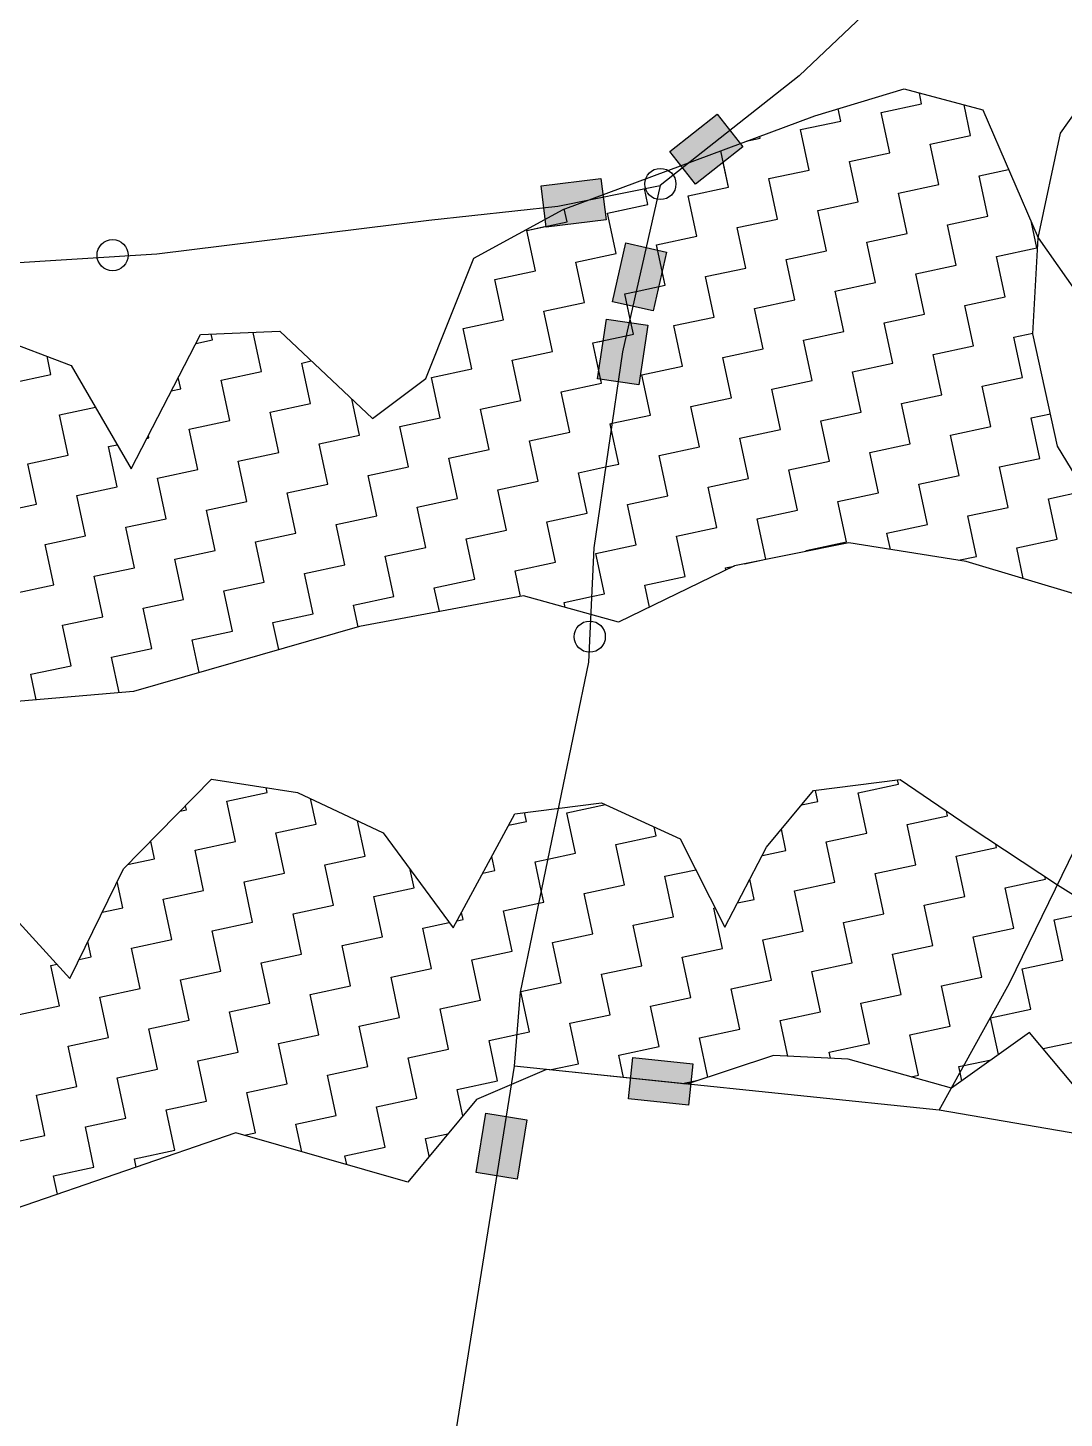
# Model space of a CAD drawing. Header units: metres. Extents: x 291285 to 296393, y 1982985 to 1990470.
# Drawn here: x 294447.9 to 294692.4, y 1988819.3 to 1989147.3 of the extents above; entities that cross this region are included whole.
import ezdxf

# ---------------------------------------------------------------- set-up
doc = ezdxf.new("R2010")
doc.units = ezdxf.units.M
for name, color, linetype in [('POLY_HATCH', 12, 'Continuous'), ('POLY_PARCEL', 6, 'Continuous'), ('POLY_WATER', 4, 'Continuous'), ('SYM_STONE', 1, 'Continuous'), ('V_BOUND_LINE', 7, 'Continuous')]:
    doc.layers.add(name, color=color, linetype=linetype)

msp = doc.modelspace()

# ---------------------------------------------------------------- hatches: boundary and pattern name
for points in [[(294616.6, 1989119.26), (294610.5, 1989126.98), (294599.34, 1989118.16), (294605.44, 1989110.44)], [(294569, 1989110.04), (294570.2, 1989100.27), (294584.32, 1989102.01), (294583.13, 1989111.77)], [(294585.87, 1989082.72), (294595.47, 1989080.55), (294598.61, 1989094.43), (294589.01, 1989096.6)], [(294582.33, 1989064.55), (294592.07, 1989063.11), (294594.15, 1989077.19), (294584.42, 1989078.63)], [(294603.79, 1988893.17), (294604.8, 1988902.96), (294590.65, 1988904.42), (294589.64, 1988894.63)], [(294553.67, 1988877.25), (294563.39, 1988875.69), (294565.64, 1988889.74), (294555.93, 1988891.3)]]:
    msp.add_hatch(color=256).paths.add_polyline_path(points)

# ---------------------------------------------------------------- linework, layer by layer
for points in [[(294599.34, 1989118.16), (294610.5, 1989126.98), (294616.6, 1989119.26), (294605.44, 1989110.44)], [(294584.32, 1989102.01), (294570.2, 1989100.27), (294569, 1989110.04), (294583.13, 1989111.77)], [(294598.61, 1989094.43), (294595.47, 1989080.55), (294585.87, 1989082.72), (294589.01, 1989096.6)], [(294594.15, 1989077.19), (294592.07, 1989063.11), (294582.33, 1989064.55), (294584.42, 1989078.63)], [(294590.65, 1988904.42), (294604.8, 1988902.96), (294603.79, 1988893.17), (294589.64, 1988894.63)], [(294565.64, 1988889.74), (294563.39, 1988875.69), (294553.67, 1988877.25), (294555.93, 1988891.3)]]:
    msp.add_lwpolyline(points, close=True)
at = {"layer": 'POLY_HATCH'}
for p, q in [((294633.6, 1989126.59), (294654.69, 1989132.89)), ((294654.69, 1989132.89), (294673.2, 1989127.95)), ((294574.19, 1989104.5), (294633.6, 1989126.59)), ((294673.2, 1989127.95), (294686.26, 1989097.77)), ((294553.16, 1989093.01), (294574.19, 1989104.5)), ((294686.26, 1989097.77), (294709.56, 1989064.57)), ((294541.79, 1989064.6), (294553.16, 1989093.01)), ((294440.7, 1989074.28), (294458.14, 1989067.7)), ((294472.26, 1989043.32), (294488.64, 1989074.94)), ((294488.64, 1989074.94), (294507.35, 1989075.74)), ((294507.35, 1989075.74), (294529.21, 1989055.15)), ((294458.14, 1989067.7), (294472.26, 1989043.32)), ((294529.21, 1989055.15), (294541.79, 1989064.6)), ((294641.62, 1989025.84), (294614.64, 1989020.42)), ((294669.28, 1989021.44), (294641.62, 1989025.84)), ((294696.3, 1989013.34), (294669.28, 1989021.44)), ((294614.64, 1989020.42), (294587.22, 1989007.08)), ((294564.87, 1989013.33), (294526.17, 1989006.11)), ((294587.22, 1989007.08), (294564.87, 1989013.33)), ((294526.17, 1989006.11), (294472.82, 1988990.78)), ((294472.82, 1988990.78), (294436.79, 1988987.7)), ((294470.48, 1988948.93), (294491.24, 1988970.09)), ((294491.24, 1988970.09), (294511.5, 1988966.96)), ((294633.23, 1988967.38), (294653.69, 1988969.98)), ((294653.69, 1988969.98), (294669.95, 1988958.88)), ((294511.5, 1988966.96), (294531.71, 1988957.4)), ((294622.2, 1988954), (294633.23, 1988967.38)), ((294562.8, 1988961.92), (294583.26, 1988964.52)), ((294583.26, 1988964.52), (294601.82, 1988956.04)), ((294548.27, 1988934.97), (294562.8, 1988961.92)), ((294531.71, 1988957.4), (294548.27, 1988934.97)), ((294601.82, 1988956.04), (294612.34, 1988935.16)), ((294669.95, 1988958.88), (294690.82, 1988945.14)), ((294612.34, 1988935.16), (294622.2, 1988954)), ((294457.85, 1988923.09), (294470.48, 1988948.93)), ((294690.82, 1988945.14), (294701.37, 1988938.56)), ((294443.43, 1988938.87), (294457.85, 1988923.09)), ((294684.26, 1988910.35), (294665.8, 1988897.19)), ((294704.69, 1988885.79), (294684.26, 1988910.35)), ((294623.81, 1988904.88), (294603.35, 1988898.16)), ((294641.44, 1988904.03), (294623.81, 1988904.88)), ((294665.8, 1988897.19), (294641.44, 1988904.03)), ((294570.25, 1988901.57), (294553.72, 1988894.51)), ((294603.35, 1988898.16), (294570.25, 1988901.57)), ((294553.72, 1988894.51), (294537.58, 1988875.04)), ((294496.99, 1988886.64), (294444.9, 1988868.73)), ((294537.58, 1988875.04), (294496.99, 1988886.64))]:
    msp.add_line(p, q, dxfattribs=at)
at = {"layer": 'POLY_HATCH', "linetype": 'Continuous'}
for p, q in [((294658.78, 1989129.42), (294658.24, 1989131.94)), ((294658.78, 1989129.42), (294658.24, 1989131.94)), ((294639.74, 1989125.34), (294639.12, 1989128.24)), ((294639.74, 1989125.34), (294639.12, 1989128.24)), ((294649.26, 1989127.38), (294658.78, 1989129.42)), ((294649.26, 1989127.38), (294658.78, 1989129.42)), ((294651.3, 1989117.86), (294649.26, 1989127.38)), ((294651.3, 1989117.86), (294649.26, 1989127.38)), ((294670.34, 1989121.93), (294668.8, 1989129.12)), ((294670.34, 1989121.93), (294668.8, 1989129.12)), ((294630.22, 1989123.3), (294639.74, 1989125.34)), ((294630.22, 1989123.3), (294639.74, 1989125.34)), ((294632.25, 1989113.78), (294630.22, 1989123.3)), ((294632.25, 1989113.78), (294630.22, 1989123.3)), ((294617.35, 1989120.55), (294620.69, 1989121.26)), ((294617.35, 1989120.55), (294620.69, 1989121.26)), ((294620.69, 1989121.26), (294620.59, 1989121.75)), ((294620.69, 1989121.26), (294620.59, 1989121.75)), ((294660.82, 1989119.89), (294670.34, 1989121.93)), ((294660.82, 1989119.89), (294670.34, 1989121.93)), ((294662.86, 1989110.37), (294660.82, 1989119.89)), ((294662.86, 1989110.37), (294660.82, 1989119.89)), ((294613.21, 1989109.71), (294611.37, 1989118.32)), ((294641.78, 1989115.82), (294651.3, 1989117.86)), ((294641.78, 1989115.82), (294651.3, 1989117.86)), ((294613.21, 1989109.71), (294611.95, 1989115.58)), ((294622.73, 1989111.74), (294632.25, 1989113.78)), ((294622.73, 1989111.74), (294632.25, 1989113.78)), ((294643.81, 1989106.3), (294641.78, 1989115.82)), ((294643.81, 1989106.3), (294641.78, 1989115.82)), ((294672.38, 1989112.41), (294679.28, 1989113.89)), ((294672.38, 1989112.41), (294679.28, 1989113.89)), ((294624.77, 1989102.22), (294622.73, 1989111.74)), ((294624.77, 1989102.22), (294622.73, 1989111.74)), ((294653.34, 1989108.33), (294662.86, 1989110.37)), ((294653.34, 1989108.33), (294662.86, 1989110.37)), ((294674.42, 1989102.89), (294672.38, 1989112.41)), ((294674.42, 1989102.89), (294672.38, 1989112.41)), ((294594.17, 1989105.63), (294593.36, 1989109.38)), ((294603.69, 1989107.67), (294613.21, 1989109.71)), ((294603.69, 1989107.67), (294613.21, 1989109.71)), ((294605.73, 1989098.15), (294603.69, 1989107.67)), ((294605.73, 1989098.15), (294603.69, 1989107.67)), ((294655.37, 1989098.81), (294653.34, 1989108.33)), ((294655.37, 1989098.81), (294653.34, 1989108.33)), ((294575.12, 1989101.55), (294574.47, 1989104.6)), ((294584.64, 1989103.59), (294594.17, 1989105.63)), ((294584.64, 1989103.59), (294593.79, 1989105.55)), ((294586.68, 1989094.07), (294584.64, 1989103.59)), ((294586.68, 1989094.07), (294584.64, 1989103.59)), ((294634.29, 1989104.26), (294643.81, 1989106.3)), ((294634.29, 1989104.26), (294643.81, 1989106.3)), ((294636.33, 1989094.74), (294634.29, 1989104.26)), ((294636.33, 1989094.74), (294634.29, 1989104.26)), ((294565.6, 1989099.52), (294575.12, 1989101.55)), ((294565.6, 1989099.52), (294570.17, 1989100.5)), ((294615.25, 1989100.18), (294624.77, 1989102.22)), ((294615.25, 1989100.18), (294624.77, 1989102.22)), ((294617.29, 1989090.66), (294615.25, 1989100.18)), ((294617.29, 1989090.66), (294615.25, 1989100.18)), ((294664.9, 1989100.85), (294674.42, 1989102.89)), ((294664.9, 1989100.85), (294674.42, 1989102.89)), ((294666.93, 1989091.33), (294664.9, 1989100.85)), ((294666.93, 1989091.33), (294664.9, 1989100.85)), ((294685.98, 1989095.4), (294684.7, 1989101.36)), ((294685.98, 1989095.4), (294684.7, 1989101.36)), ((294567.64, 1989089.99), (294565.6, 1989099.52)), ((294567.64, 1989089.99), (294565.6, 1989099.52)), ((294596.2, 1989096.11), (294605.73, 1989098.15)), ((294596.2, 1989096.11), (294605.73, 1989098.15)), ((294645.85, 1989096.77), (294655.37, 1989098.81)), ((294645.85, 1989096.77), (294655.37, 1989098.81)), ((294647.89, 1989087.25), (294645.85, 1989096.77)), ((294647.89, 1989087.25), (294645.85, 1989096.77)), ((294577.16, 1989092.03), (294586.68, 1989094.07)), ((294577.16, 1989092.03), (294586.68, 1989094.07)), ((294598.24, 1989086.59), (294596.2, 1989096.11)), ((294596.46, 1989094.91), (294596.2, 1989096.11)), ((294626.81, 1989092.7), (294636.33, 1989094.74)), ((294626.81, 1989092.7), (294636.33, 1989094.74)), ((294676.46, 1989093.36), (294685.98, 1989095.4)), ((294676.46, 1989093.36), (294685.98, 1989095.4)), ((294579.2, 1989082.51), (294577.16, 1989092.03)), ((294579.2, 1989082.51), (294577.16, 1989092.03)), ((294607.76, 1989088.62), (294617.29, 1989090.66)), ((294607.76, 1989088.62), (294617.29, 1989090.66)), ((294628.85, 1989083.18), (294626.81, 1989092.7)), ((294628.85, 1989083.18), (294626.81, 1989092.7)), ((294657.41, 1989089.29), (294666.93, 1989091.33)), ((294657.41, 1989089.29), (294666.93, 1989091.33)), ((294678.49, 1989083.84), (294676.46, 1989093.36)), ((294678.49, 1989083.84), (294676.46, 1989093.36)), ((294558.11, 1989087.96), (294567.64, 1989089.99)), ((294558.11, 1989087.96), (294567.64, 1989089.99)), ((294560.15, 1989078.43), (294558.11, 1989087.96)), ((294560.15, 1989078.43), (294558.11, 1989087.96)), ((294598.24, 1989086.59), (294597.56, 1989089.78)), ((294609.8, 1989079.1), (294607.76, 1989088.62)), ((294609.8, 1989079.1), (294607.76, 1989088.62)), ((294638.37, 1989085.21), (294647.89, 1989087.25)), ((294638.37, 1989085.21), (294647.89, 1989087.25)), ((294659.45, 1989079.77), (294657.41, 1989089.29)), ((294659.45, 1989079.77), (294657.41, 1989089.29)), ((294588.72, 1989084.55), (294591.46, 1989085.13)), ((294589.99, 1989078.61), (294588.72, 1989084.55)), ((294591.46, 1989085.13), (294598.24, 1989086.59)), ((294596.76, 1989086.27), (294598.24, 1989086.59)), ((294640.41, 1989075.69), (294638.37, 1989085.21)), ((294640.41, 1989075.69), (294638.37, 1989085.21)), ((294668.97, 1989081.8), (294678.49, 1989083.84)), ((294668.97, 1989081.8), (294678.49, 1989083.84)), ((294569.67, 1989080.47), (294579.2, 1989082.51)), ((294569.67, 1989080.47), (294579.2, 1989082.51)), ((294571.71, 1989070.95), (294569.67, 1989080.47)), ((294571.71, 1989070.95), (294569.67, 1989080.47)), ((294589.99, 1989078.61), (294589.28, 1989081.95)), ((294619.32, 1989081.14), (294628.85, 1989083.18)), ((294619.32, 1989081.14), (294628.85, 1989083.18)), ((294621.36, 1989071.62), (294619.32, 1989081.14)), ((294621.36, 1989071.62), (294619.32, 1989081.14)), ((294671.01, 1989072.28), (294668.97, 1989081.8)), ((294671.01, 1989072.28), (294668.97, 1989081.8)), ((294550.63, 1989076.4), (294560.15, 1989078.43)), ((294550.63, 1989076.4), (294560.15, 1989078.43)), ((294590.76, 1989075.03), (294589.99, 1989078.61)), ((294590.17, 1989077.78), (294589.99, 1989078.61)), ((294600.28, 1989077.06), (294609.8, 1989079.1)), ((294600.28, 1989077.06), (294609.8, 1989079.1)), ((294602.32, 1989067.54), (294600.28, 1989077.06)), ((294602.32, 1989067.54), (294600.28, 1989077.06)), ((294649.93, 1989077.73), (294659.45, 1989079.77)), ((294649.93, 1989077.73), (294659.45, 1989079.77)), ((294651.97, 1989068.21), (294649.93, 1989077.73)), ((294651.97, 1989068.21), (294649.93, 1989077.73)), ((294491.46, 1989073.69), (294491.17, 1989075.04)), ((294491.46, 1989073.69), (294491.17, 1989075.04)), ((294503.02, 1989066.21), (294501.04, 1989075.47)), ((294503.02, 1989066.21), (294501.04, 1989075.47)), ((294552.67, 1989066.87), (294550.63, 1989076.4)), ((294552.67, 1989066.87), (294550.63, 1989076.4)), ((294581.23, 1989072.99), (294589.1, 1989074.67)), ((294589.1, 1989074.67), (294590.76, 1989075.03)), ((294630.88, 1989073.65), (294640.41, 1989075.69)), ((294630.88, 1989073.65), (294640.41, 1989075.69)), ((294680.53, 1989074.32), (294685.03, 1989075.28)), ((294680.53, 1989074.32), (294685.03, 1989075.28)), ((294682.57, 1989064.8), (294680.53, 1989074.32)), ((294682.57, 1989064.8), (294680.53, 1989074.32)), ((294487.57, 1989072.86), (294491.46, 1989073.69)), ((294487.57, 1989072.86), (294491.46, 1989073.69)), ((294562.19, 1989068.91), (294571.71, 1989070.95)), ((294562.19, 1989068.91), (294571.71, 1989070.95)), ((294581.23, 1989072.99), (294583.66, 1989073.51)), ((294583.27, 1989063.47), (294581.23, 1989072.99)), ((294582.62, 1989066.5), (294581.23, 1989072.99)), ((294611.84, 1989069.58), (294621.36, 1989071.62)), ((294611.84, 1989069.58), (294621.36, 1989071.62)), ((294632.92, 1989064.13), (294630.88, 1989073.65)), ((294632.92, 1989064.13), (294630.88, 1989073.65)), ((294661.49, 1989070.25), (294671.01, 1989072.28)), ((294661.49, 1989070.25), (294671.01, 1989072.28)), ((294453.37, 1989065.54), (294452.45, 1989069.84)), ((294453.37, 1989065.54), (294452.45, 1989069.84)), ((294512.54, 1989068.25), (294514.79, 1989068.73)), ((294512.54, 1989068.25), (294514.79, 1989068.73)), ((294514.58, 1989058.72), (294512.54, 1989068.25)), ((294514.58, 1989058.72), (294512.54, 1989068.25)), ((294564.23, 1989059.39), (294562.19, 1989068.91)), ((294564.23, 1989059.39), (294562.19, 1989068.91)), ((294592.79, 1989065.5), (294602.32, 1989067.54)), ((294592.79, 1989065.5), (294602.32, 1989067.54)), ((294613.88, 1989060.06), (294611.84, 1989069.58)), ((294613.88, 1989060.06), (294611.84, 1989069.58)), ((294642.44, 1989066.17), (294651.97, 1989068.21)), ((294642.44, 1989066.17), (294651.97, 1989068.21)), ((294663.53, 1989060.72), (294661.49, 1989070.25)), ((294663.53, 1989060.72), (294661.49, 1989070.25)), ((294443.85, 1989063.5), (294453.37, 1989065.54)), ((294443.85, 1989063.5), (294453.37, 1989065.54)), ((294483.98, 1989062.13), (294483.4, 1989064.82)), ((294483.98, 1989062.13), (294483.4, 1989064.82)), ((294493.5, 1989064.17), (294503.02, 1989066.21)), ((294493.5, 1989064.17), (294503.02, 1989066.21)), ((294495.54, 1989054.65), (294493.5, 1989064.17)), ((294495.54, 1989054.65), (294493.5, 1989064.17)), ((294543.15, 1989064.84), (294552.67, 1989066.87)), ((294543.15, 1989064.84), (294552.67, 1989066.87)), ((294545.18, 1989055.31), (294543.15, 1989064.84)), ((294545.18, 1989055.31), (294543.15, 1989064.84)), ((294583.27, 1989063.47), (294583.06, 1989064.45)), ((294594.83, 1989055.98), (294592.79, 1989065.5)), ((294594.83, 1989055.98), (294592.79, 1989065.5)), ((294623.4, 1989062.09), (294632.92, 1989064.13)), ((294623.4, 1989062.09), (294632.92, 1989064.13)), ((294644.48, 1989056.65), (294642.44, 1989066.17)), ((294644.48, 1989056.65), (294642.44, 1989066.17)), ((294673.05, 1989062.76), (294682.57, 1989064.8)), ((294673.05, 1989062.76), (294682.57, 1989064.8)), ((294481.76, 1989061.66), (294483.98, 1989062.13)), ((294481.76, 1989061.66), (294483.98, 1989062.13)), ((294573.75, 1989061.43), (294583.27, 1989063.47)), ((294573.75, 1989061.43), (294583.27, 1989063.47)), ((294575.79, 1989051.91), (294573.75, 1989061.43)), ((294575.79, 1989051.91), (294573.75, 1989061.43)), ((294625.44, 1989052.57), (294623.4, 1989062.09)), ((294625.44, 1989052.57), (294623.4, 1989062.09)), ((294654, 1989058.69), (294663.53, 1989060.72)), ((294654, 1989058.69), (294663.53, 1989060.72)), ((294675.09, 1989053.24), (294673.05, 1989062.76)), ((294675.09, 1989053.24), (294673.05, 1989062.76)), ((294455.41, 1989056.02), (294463.85, 1989057.83)), ((294455.41, 1989056.02), (294463.85, 1989057.83)), ((294505.06, 1989056.69), (294514.58, 1989058.72)), ((294505.06, 1989056.69), (294514.58, 1989058.72)), ((294526.14, 1989051.24), (294524.32, 1989059.76)), ((294526.14, 1989051.24), (294524.32, 1989059.76)), ((294554.71, 1989057.35), (294564.23, 1989059.39)), ((294554.71, 1989057.35), (294564.23, 1989059.39)), ((294604.35, 1989058.02), (294613.88, 1989060.06)), ((294604.35, 1989058.02), (294613.88, 1989060.06)), ((294606.39, 1989048.5), (294604.35, 1989058.02)), ((294606.39, 1989048.5), (294604.35, 1989058.02)), ((294656.04, 1989049.16), (294654, 1989058.69)), ((294656.04, 1989049.16), (294654, 1989058.69)), ((294457.45, 1989046.5), (294455.41, 1989056.02)), ((294457.45, 1989046.5), (294455.41, 1989056.02)), ((294486.01, 1989052.61), (294495.54, 1989054.65)), ((294486.01, 1989052.61), (294495.54, 1989054.65)), ((294507.1, 1989047.16), (294505.06, 1989056.69)), ((294507.1, 1989047.16), (294505.06, 1989056.69)), ((294535.66, 1989053.28), (294545.18, 1989055.31)), ((294535.66, 1989053.28), (294545.18, 1989055.31)), ((294556.74, 1989047.83), (294554.71, 1989057.35)), ((294556.74, 1989047.83), (294554.71, 1989057.35)), ((294585.75, 1989054.04), (294594.83, 1989055.98)), ((294585.75, 1989054.04), (294594.83, 1989055.98)), ((294634.96, 1989054.61), (294644.48, 1989056.65)), ((294634.96, 1989054.61), (294644.48, 1989056.65)), ((294637, 1989045.09), (294634.96, 1989054.61)), ((294637, 1989045.09), (294634.96, 1989054.61)), ((294684.61, 1989055.28), (294689.16, 1989056.25)), ((294684.61, 1989055.28), (294689.16, 1989056.25)), ((294686.64, 1989045.75), (294684.61, 1989055.28)), ((294686.64, 1989045.75), (294684.61, 1989055.28)), ((294476.49, 1989050.57), (294476.35, 1989051.22)), ((294476.49, 1989050.57), (294476.35, 1989051.22)), ((294488.05, 1989043.09), (294486.01, 1989052.61)), ((294488.05, 1989043.09), (294486.01, 1989052.61)), ((294516.62, 1989049.2), (294526.14, 1989051.24)), ((294516.62, 1989049.2), (294526.14, 1989051.24)), ((294537.7, 1989043.75), (294535.66, 1989053.28)), ((294537.7, 1989043.75), (294535.66, 1989053.28)), ((294566.27, 1989049.87), (294575.79, 1989051.91)), ((294566.27, 1989049.87), (294575.79, 1989051.91)), ((294585.31, 1989053.94), (294585.75, 1989054.04)), ((294585.31, 1989053.94), (294585.75, 1989054.04)), ((294585.56, 1989052.76), (294585.31, 1989053.94)), ((294585.56, 1989052.76), (294585.31, 1989053.94)), ((294587.35, 1989044.42), (294585.56, 1989052.76)), ((294587.35, 1989044.42), (294585.56, 1989052.76)), ((294615.91, 1989050.53), (294625.44, 1989052.57)), ((294615.91, 1989050.53), (294625.44, 1989052.57)), ((294665.56, 1989051.2), (294675.09, 1989053.24)), ((294665.56, 1989051.2), (294675.09, 1989053.24)), ((294667.6, 1989041.68), (294665.56, 1989051.2)), ((294667.6, 1989041.68), (294665.56, 1989051.2)), ((294466.97, 1989048.54), (294468.99, 1989048.97)), ((294466.97, 1989048.54), (294468.99, 1989048.97)), ((294469.01, 1989039.01), (294466.97, 1989048.54)), ((294469.01, 1989039.01), (294466.97, 1989048.54)), ((294475.96, 1989050.46), (294476.49, 1989050.57)), ((294475.96, 1989050.46), (294476.49, 1989050.57)), ((294518.65, 1989039.68), (294516.62, 1989049.2)), ((294518.65, 1989039.68), (294516.62, 1989049.2)), ((294547.22, 1989045.79), (294556.74, 1989047.83)), ((294547.22, 1989045.79), (294556.74, 1989047.83)), ((294568.3, 1989040.35), (294566.27, 1989049.87)), ((294568.3, 1989040.35), (294566.27, 1989049.87)), ((294596.87, 1989046.46), (294606.39, 1989048.5)), ((294596.87, 1989046.46), (294606.39, 1989048.5)), ((294617.95, 1989041.01), (294615.91, 1989050.53)), ((294617.95, 1989041.01), (294615.91, 1989050.53)), ((294646.52, 1989047.13), (294656.04, 1989049.16)), ((294646.52, 1989047.13), (294656.04, 1989049.16)), ((294447.92, 1989044.46), (294457.45, 1989046.5)), ((294447.92, 1989044.46), (294457.45, 1989046.5)), ((294449.96, 1989034.94), (294447.92, 1989044.46)), ((294449.96, 1989034.94), (294447.92, 1989044.46)), ((294497.57, 1989045.13), (294507.1, 1989047.16)), ((294497.57, 1989045.13), (294507.1, 1989047.16)), ((294499.61, 1989035.6), (294497.57, 1989045.13)), ((294499.61, 1989035.6), (294497.57, 1989045.13)), ((294549.26, 1989036.27), (294547.22, 1989045.79)), ((294549.26, 1989036.27), (294547.22, 1989045.79)), ((294584.23, 1989043.75), (294587.35, 1989044.42)), ((294584.23, 1989043.75), (294587.35, 1989044.42)), ((294598.91, 1989036.94), (294596.87, 1989046.46)), ((294598.91, 1989036.94), (294596.87, 1989046.46)), ((294627.47, 1989043.05), (294637, 1989045.09)), ((294627.47, 1989043.05), (294637, 1989045.09)), ((294648.56, 1989037.6), (294646.52, 1989047.13)), ((294648.56, 1989037.6), (294646.52, 1989047.13)), ((294677.12, 1989043.72), (294686.64, 1989045.75)), ((294677.12, 1989043.72), (294686.64, 1989045.75)), ((294478.53, 1989041.05), (294488.05, 1989043.09)), ((294478.53, 1989041.05), (294488.05, 1989043.09)), ((294480.57, 1989031.53), (294478.53, 1989041.05)), ((294480.57, 1989031.53), (294478.53, 1989041.05)), ((294528.18, 1989041.72), (294537.7, 1989043.75)), ((294528.18, 1989041.72), (294537.7, 1989043.75)), ((294530.21, 1989032.19), (294528.18, 1989041.72)), ((294530.21, 1989032.19), (294528.18, 1989041.72)), ((294577.83, 1989042.38), (294584.23, 1989043.75)), ((294577.83, 1989042.38), (294584.23, 1989043.75)), ((294579.86, 1989032.86), (294577.83, 1989042.38)), ((294579.86, 1989032.86), (294577.83, 1989042.38)), ((294608.43, 1989038.97), (294617.95, 1989041.01)), ((294608.43, 1989038.97), (294617.95, 1989041.01)), ((294629.51, 1989033.53), (294627.47, 1989043.05)), ((294629.51, 1989033.53), (294627.47, 1989043.05)), ((294658.08, 1989039.64), (294667.6, 1989041.68)), ((294658.08, 1989039.64), (294667.6, 1989041.68)), ((294679.16, 1989034.19), (294677.12, 1989043.72)), ((294679.16, 1989034.19), (294677.12, 1989043.72)), ((294459.48, 1989036.98), (294469.01, 1989039.01)), ((294459.48, 1989036.98), (294469.01, 1989039.01)), ((294509.13, 1989037.64), (294518.65, 1989039.68)), ((294509.13, 1989037.64), (294518.65, 1989039.68)), ((294558.78, 1989038.31), (294568.3, 1989040.35)), ((294558.78, 1989038.31), (294568.3, 1989040.35)), ((294560.82, 1989028.79), (294558.78, 1989038.31)), ((294560.82, 1989028.79), (294558.78, 1989038.31)), ((294610.47, 1989029.45), (294608.43, 1989038.97)), ((294610.47, 1989029.45), (294608.43, 1989038.97)), ((294660.12, 1989030.12), (294658.08, 1989039.64)), ((294660.12, 1989030.12), (294658.08, 1989039.64)), ((294688.68, 1989036.23), (294697.28, 1989038.07)), ((294688.68, 1989036.23), (294697.28, 1989038.07)), ((294440.44, 1989032.9), (294449.96, 1989034.94)), ((294440.44, 1989032.9), (294449.96, 1989034.94)), ((294461.52, 1989027.45), (294459.48, 1989036.98)), ((294461.52, 1989027.45), (294459.48, 1989036.98)), ((294490.09, 1989033.57), (294499.61, 1989035.6)), ((294490.09, 1989033.57), (294499.61, 1989035.6)), ((294511.17, 1989028.12), (294509.13, 1989037.64)), ((294511.17, 1989028.12), (294509.13, 1989037.64)), ((294539.74, 1989034.23), (294549.26, 1989036.27)), ((294539.74, 1989034.23), (294549.26, 1989036.27)), ((294589.39, 1989034.9), (294598.91, 1989036.94)), ((294589.39, 1989034.9), (294598.91, 1989036.94)), ((294591.42, 1989025.38), (294589.39, 1989034.9)), ((294591.42, 1989025.38), (294589.39, 1989034.9)), ((294639.03, 1989035.57), (294648.56, 1989037.6)), ((294639.03, 1989035.57), (294648.56, 1989037.6)), ((294641.07, 1989026.04), (294639.03, 1989035.57)), ((294641.07, 1989026.04), (294639.03, 1989035.57)), ((294690.72, 1989026.71), (294688.68, 1989036.23)), ((294690.72, 1989026.71), (294688.68, 1989036.23)), ((294471.04, 1989029.49), (294480.57, 1989031.53)), ((294471.04, 1989029.49), (294480.57, 1989031.53)), ((294492.13, 1989024.04), (294490.09, 1989033.57)), ((294492.13, 1989024.04), (294490.09, 1989033.57)), ((294520.69, 1989030.16), (294530.21, 1989032.19)), ((294520.69, 1989030.16), (294530.21, 1989032.19)), ((294541.77, 1989024.71), (294539.74, 1989034.23)), ((294541.77, 1989024.71), (294539.74, 1989034.23)), ((294570.34, 1989030.82), (294579.86, 1989032.86)), ((294570.34, 1989030.82), (294579.86, 1989032.86)), ((294619.99, 1989031.49), (294629.51, 1989033.53)), ((294619.99, 1989031.49), (294629.51, 1989033.53)), ((294622.03, 1989021.97), (294619.99, 1989031.49)), ((294622.03, 1989021.97), (294619.99, 1989031.49)), ((294669.64, 1989032.16), (294679.16, 1989034.19)), ((294669.64, 1989032.16), (294679.16, 1989034.19)), ((294671.68, 1989022.63), (294669.64, 1989032.16)), ((294671.68, 1989022.63), (294669.64, 1989032.16)), ((294473.08, 1989019.97), (294471.04, 1989029.49)), ((294473.08, 1989019.97), (294471.04, 1989029.49)), ((294501.65, 1989026.08), (294511.17, 1989028.12)), ((294501.65, 1989026.08), (294511.17, 1989028.12)), ((294522.73, 1989020.64), (294520.69, 1989030.16)), ((294522.73, 1989020.64), (294520.69, 1989030.16)), ((294551.3, 1989026.75), (294560.82, 1989028.79)), ((294551.3, 1989026.75), (294560.82, 1989028.79)), ((294572.38, 1989021.3), (294570.34, 1989030.82)), ((294572.38, 1989021.3), (294570.34, 1989030.82)), ((294600.95, 1989027.41), (294610.47, 1989029.45)), ((294600.95, 1989027.41), (294610.47, 1989029.45)), ((294650.59, 1989028.08), (294660.12, 1989030.12)), ((294650.59, 1989028.08), (294660.12, 1989030.12)), ((294651.41, 1989024.28), (294650.59, 1989028.08)), ((294651.41, 1989024.28), (294650.59, 1989028.08)), ((294452, 1989025.42), (294461.52, 1989027.45)), ((294452, 1989025.42), (294461.52, 1989027.45)), ((294454.04, 1989015.89), (294452, 1989025.42)), ((294454.04, 1989015.89), (294452, 1989025.42)), ((294503.69, 1989016.56), (294501.65, 1989026.08)), ((294503.69, 1989016.56), (294501.65, 1989026.08)), ((294532.25, 1989022.67), (294541.77, 1989024.71)), ((294532.25, 1989022.67), (294541.77, 1989024.71)), ((294553.33, 1989017.23), (294551.3, 1989026.75)), ((294553.33, 1989017.23), (294551.3, 1989026.75)), ((294581.9, 1989023.34), (294591.42, 1989025.38)), ((294581.9, 1989023.34), (294591.42, 1989025.38)), ((294602.98, 1989017.89), (294600.95, 1989027.41)), ((294602.98, 1989017.89), (294600.95, 1989027.41)), ((294631.55, 1989024.01), (294641.07, 1989026.04)), ((294631.55, 1989024.01), (294641.07, 1989026.04)), ((294681.2, 1989024.67), (294690.72, 1989026.71)), ((294681.2, 1989024.67), (294690.72, 1989026.71)), ((294682.75, 1989017.4), (294681.2, 1989024.67)), ((294682.75, 1989017.4), (294681.2, 1989024.67)), ((294482.6, 1989022.01), (294492.13, 1989024.04)), ((294482.6, 1989022.01), (294492.13, 1989024.04)), ((294484.64, 1989012.48), (294482.6, 1989022.01)), ((294484.64, 1989012.48), (294482.6, 1989022.01)), ((294534.29, 1989013.15), (294532.25, 1989022.67)), ((294534.29, 1989013.15), (294532.25, 1989022.67)), ((294562.86, 1989019.26), (294572.38, 1989021.3)), ((294562.86, 1989019.26), (294572.38, 1989021.3)), ((294583.94, 1989013.82), (294581.9, 1989023.34)), ((294583.94, 1989013.82), (294581.9, 1989023.34)), ((294617.02, 1989020.9), (294622.03, 1989021.97)), ((294617.02, 1989020.9), (294622.03, 1989021.97)), ((294631.59, 1989023.82), (294631.55, 1989024.01)), ((294631.59, 1989023.82), (294631.55, 1989024.01)), ((294667.44, 1989021.73), (294671.68, 1989022.63)), ((294667.44, 1989021.73), (294671.68, 1989022.63)), ((294463.56, 1989017.93), (294473.08, 1989019.97)), ((294463.56, 1989017.93), (294473.08, 1989019.97)), ((294513.21, 1989018.6), (294522.73, 1989020.64)), ((294513.21, 1989018.6), (294522.73, 1989020.64)), ((294515.25, 1989009.08), (294513.21, 1989018.6)), ((294515.25, 1989009.08), (294513.21, 1989018.6)), ((294564.16, 1989013.19), (294562.86, 1989019.26)), ((294564.16, 1989013.19), (294562.86, 1989019.26)), ((294612.51, 1989019.93), (294614.53, 1989020.36)), ((294612.51, 1989019.93), (294614.53, 1989020.36)), ((294612.61, 1989019.43), (294612.51, 1989019.93)), ((294612.61, 1989019.43), (294612.51, 1989019.93)), ((294444.52, 1989013.86), (294454.04, 1989015.89)), ((294444.52, 1989013.86), (294454.04, 1989015.89)), ((294465.6, 1989008.41), (294463.56, 1989017.93)), ((294465.6, 1989008.41), (294463.56, 1989017.93)), ((294494.16, 1989014.52), (294503.69, 1989016.56)), ((294494.16, 1989014.52), (294503.69, 1989016.56)), ((294543.81, 1989015.19), (294553.33, 1989017.23)), ((294543.81, 1989015.19), (294553.33, 1989017.23)), ((294545, 1989009.62), (294543.81, 1989015.19)), ((294545, 1989009.62), (294543.81, 1989015.19)), ((294593.46, 1989015.85), (294602.98, 1989017.89)), ((294593.46, 1989015.85), (294602.98, 1989017.89)), ((294594.57, 1989010.65), (294593.46, 1989015.85)), ((294594.57, 1989010.65), (294593.46, 1989015.85)), ((294475.12, 1989010.45), (294484.64, 1989012.48)), ((294475.12, 1989010.45), (294484.64, 1989012.48)), ((294496.2, 1989005), (294494.16, 1989014.52)), ((294496.2, 1989005), (294494.16, 1989014.52)), ((294524.77, 1989011.11), (294534.29, 1989013.15)), ((294524.77, 1989011.11), (294534.29, 1989013.15)), ((294574.42, 1989011.78), (294580.88, 1989013.16)), ((294574.42, 1989011.78), (294580.88, 1989013.16)), ((294574.67, 1989010.59), (294574.42, 1989011.78)), ((294574.67, 1989010.59), (294574.42, 1989011.78)), ((294580.88, 1989013.16), (294583.94, 1989013.82)), ((294580.88, 1989013.16), (294583.94, 1989013.82)), ((294456.08, 1989006.37), (294465.6, 1989008.41)), ((294456.08, 1989006.37), (294465.6, 1989008.41)), ((294477.16, 1989000.92), (294475.12, 1989010.45)), ((294477.16, 1989000.92), (294475.12, 1989010.45)), ((294505.72, 1989007.04), (294515.25, 1989009.08)), ((294505.72, 1989007.04), (294515.25, 1989009.08)), ((294525.86, 1989006.02), (294524.77, 1989011.11)), ((294525.86, 1989006.02), (294524.77, 1989011.11)), ((294458.11, 1988996.85), (294456.08, 1989006.37)), ((294458.11, 1988996.85), (294456.08, 1989006.37)), ((294486.68, 1989002.96), (294496.2, 1989005)), ((294486.68, 1989002.96), (294496.2, 1989005)), ((294507.09, 1989000.63), (294505.72, 1989007.04)), ((294507.09, 1989000.63), (294505.72, 1989007.04)), ((294488.33, 1988995.24), (294486.68, 1989002.96)), ((294488.33, 1988995.24), (294486.68, 1989002.96)), ((294467.64, 1988998.89), (294477.16, 1989000.92)), ((294467.64, 1988998.89), (294477.16, 1989000.92)), ((294469.43, 1988990.49), (294467.64, 1988998.89)), ((294469.43, 1988990.49), (294467.64, 1988998.89)), ((294448.59, 1988994.81), (294458.11, 1988996.85)), ((294448.59, 1988994.81), (294458.11, 1988996.85)), ((294449.87, 1988988.82), (294448.59, 1988994.81)), ((294449.87, 1988988.82), (294448.59, 1988994.81)), ((294643.78, 1988966.87), (294653.3, 1988968.91)), ((294643.78, 1988966.87), (294653.3, 1988968.91)), ((294653.3, 1988968.91), (294653.08, 1988969.91)), ((294653.3, 1988968.91), (294653.08, 1988969.91)), ((294494.83, 1988964.87), (294504.35, 1988966.91)), ((294494.83, 1988964.87), (294504.35, 1988966.91)), ((294504.35, 1988966.91), (294504.1, 1988968.1)), ((294504.35, 1988966.91), (294504.1, 1988968.1)), ((294634.25, 1988964.83), (294633.7, 1988967.44)), ((294634.25, 1988964.83), (294633.7, 1988967.44)), ((294645.81, 1988957.35), (294643.78, 1988966.87)), ((294645.81, 1988957.35), (294643.78, 1988966.87)), ((294483.81, 1988962.52), (294485.31, 1988962.84)), ((294483.81, 1988962.52), (294485.31, 1988962.84)), ((294485.31, 1988962.84), (294485.1, 1988963.82)), ((294485.31, 1988962.84), (294485.1, 1988963.82)), ((294496.87, 1988955.35), (294494.83, 1988964.87)), ((294496.87, 1988955.35), (294494.83, 1988964.87)), ((294515.91, 1988959.43), (294514.62, 1988965.48)), ((294515.91, 1988959.43), (294514.62, 1988965.48)), ((294575.08, 1988962.13), (294584.21, 1988964.08)), ((294575.08, 1988962.13), (294584.21, 1988964.08)), ((294630.46, 1988964.02), (294634.25, 1988964.83)), ((294630.46, 1988964.02), (294634.25, 1988964.83)), ((294664.86, 1988961.43), (294664.62, 1988962.52)), ((294664.86, 1988961.43), (294664.62, 1988962.52)), ((294506.39, 1988957.39), (294515.91, 1988959.43)), ((294506.39, 1988957.39), (294515.91, 1988959.43)), ((294527.47, 1988951.94), (294525.69, 1988960.25)), ((294527.47, 1988951.94), (294525.69, 1988960.25)), ((294561.33, 1988959.19), (294565.56, 1988960.09)), ((294561.33, 1988959.19), (294565.56, 1988960.09)), ((294565.56, 1988960.09), (294565.11, 1988962.21)), ((294565.56, 1988960.09), (294565.11, 1988962.21)), ((294577.12, 1988952.61), (294575.08, 1988962.13)), ((294577.12, 1988952.61), (294575.08, 1988962.13)), ((294655.34, 1988959.39), (294664.86, 1988961.43)), ((294655.34, 1988959.39), (294664.86, 1988961.43)), ((294657.37, 1988949.87), (294655.34, 1988959.39)), ((294657.37, 1988949.87), (294655.34, 1988959.39)), ((294508.43, 1988947.87), (294506.39, 1988957.39)), ((294508.43, 1988947.87), (294506.39, 1988957.39)), ((294586.64, 1988954.65), (294596.17, 1988956.68)), ((294586.64, 1988954.65), (294596.17, 1988956.68)), ((294596.17, 1988956.68), (294595.71, 1988958.83)), ((294596.17, 1988956.68), (294595.71, 1988958.83)), ((294626.77, 1988953.27), (294625.7, 1988958.25)), ((294626.77, 1988953.27), (294625.7, 1988958.25)), ((294636.29, 1988955.31), (294645.81, 1988957.35)), ((294636.29, 1988955.31), (294645.81, 1988957.35)), ((294477.82, 1988951.28), (294476.92, 1988955.49)), ((294477.82, 1988951.28), (294476.92, 1988955.49)), ((294487.35, 1988953.31), (294496.87, 1988955.35)), ((294487.35, 1988953.31), (294496.87, 1988955.35)), ((294489.38, 1988943.79), (294487.35, 1988953.31)), ((294489.38, 1988943.79), (294487.35, 1988953.31)), ((294570.58, 1988951.21), (294577.12, 1988952.61)), ((294570.58, 1988951.21), (294577.12, 1988952.61)), ((294588.68, 1988945.12), (294586.64, 1988954.65)), ((294588.68, 1988945.12), (294586.64, 1988954.65)), ((294621.2, 1988952.08), (294626.77, 1988953.27)), ((294621.2, 1988952.08), (294626.77, 1988953.27)), ((294638.33, 1988945.79), (294636.29, 1988955.31)), ((294638.33, 1988945.79), (294636.29, 1988955.31)), ((294666.9, 1988951.9), (294676.42, 1988953.94)), ((294666.9, 1988951.9), (294676.42, 1988953.94)), ((294676.42, 1988953.94), (294676.25, 1988954.73)), ((294676.42, 1988953.94), (294676.25, 1988954.73)), ((294471.45, 1988949.91), (294477.82, 1988951.28)), ((294471.45, 1988949.91), (294477.82, 1988951.28)), ((294517.95, 1988949.9), (294527.47, 1988951.94)), ((294517.95, 1988949.9), (294527.47, 1988951.94)), ((294519.99, 1988940.38), (294517.95, 1988949.9)), ((294519.99, 1988940.38), (294517.95, 1988949.9)), ((294558.08, 1988948.53), (294557.37, 1988951.84)), ((294558.08, 1988948.53), (294557.37, 1988951.84)), ((294567.6, 1988950.57), (294570.58, 1988951.21)), ((294567.6, 1988950.57), (294570.58, 1988951.21)), ((294569.05, 1988943.79), (294567.6, 1988950.57)), ((294569.05, 1988943.79), (294567.6, 1988950.57)), ((294647.85, 1988947.83), (294657.37, 1988949.87)), ((294647.85, 1988947.83), (294657.37, 1988949.87)), ((294668.93, 1988942.38), (294666.9, 1988951.9)), ((294668.93, 1988942.38), (294666.9, 1988951.9)), ((294470.34, 1988939.72), (294469.01, 1988945.92)), ((294470.34, 1988939.72), (294469.01, 1988945.92)), ((294498.91, 1988945.83), (294508.43, 1988947.87)), ((294498.91, 1988945.83), (294508.43, 1988947.87)), ((294539.03, 1988944.46), (294538.12, 1988948.72)), ((294539.03, 1988944.46), (294538.12, 1988948.72)), ((294555.26, 1988947.93), (294558.08, 1988948.53)), ((294555.26, 1988947.93), (294558.08, 1988948.53)), ((294598.2, 1988947.16), (294605.5, 1988948.72)), ((294598.2, 1988947.16), (294605.5, 1988948.72)), ((294600.24, 1988937.64), (294598.2, 1988947.16)), ((294600.24, 1988937.64), (294598.2, 1988947.16)), ((294619.28, 1988941.72), (294618.27, 1988946.48)), ((294619.28, 1988941.72), (294618.27, 1988946.48)), ((294649.89, 1988938.31), (294647.85, 1988947.83)), ((294649.89, 1988938.31), (294647.85, 1988947.83)), ((294678.46, 1988944.42), (294687.98, 1988946.46)), ((294678.46, 1988944.42), (294687.98, 1988946.46)), ((294687.98, 1988946.46), (294687.84, 1988947.1)), ((294687.98, 1988946.46), (294687.84, 1988947.1)), ((294479.86, 1988941.75), (294489.38, 1988943.79)), ((294479.86, 1988941.75), (294489.38, 1988943.79)), ((294500.94, 1988936.31), (294498.91, 1988945.83)), ((294500.94, 1988936.31), (294498.91, 1988945.83)), ((294529.51, 1988942.42), (294539.03, 1988944.46)), ((294529.51, 1988942.42), (294539.03, 1988944.46)), ((294569.64, 1988941.05), (294569.05, 1988943.79)), ((294569.64, 1988941.05), (294569.05, 1988943.79)), ((294579.16, 1988943.09), (294588.68, 1988945.12)), ((294579.16, 1988943.09), (294588.68, 1988945.12)), ((294581.2, 1988933.56), (294579.16, 1988943.09)), ((294581.2, 1988933.56), (294579.16, 1988943.09)), ((294628.81, 1988943.75), (294638.33, 1988945.79)), ((294628.81, 1988943.75), (294638.33, 1988945.79)), ((294630.84, 1988934.23), (294628.81, 1988943.75)), ((294630.84, 1988934.23), (294628.81, 1988943.75)), ((294680.49, 1988934.9), (294678.46, 1988944.42)), ((294680.49, 1988934.9), (294678.46, 1988944.42)), ((294465.47, 1988938.67), (294470.34, 1988939.72)), ((294465.47, 1988938.67), (294470.34, 1988939.72)), ((294481.9, 1988932.23), (294479.86, 1988941.75)), ((294481.9, 1988932.23), (294479.86, 1988941.75)), ((294510.47, 1988938.34), (294519.99, 1988940.38)), ((294510.47, 1988938.34), (294519.99, 1988940.38)), ((294531.55, 1988932.9), (294529.51, 1988942.42)), ((294531.55, 1988932.9), (294529.51, 1988942.42)), ((294560.11, 1988939.01), (294568.43, 1988940.79)), ((294560.11, 1988939.01), (294568.43, 1988940.79)), ((294568.43, 1988940.79), (294569.64, 1988941.05)), ((294568.43, 1988940.79), (294569.64, 1988941.05)), ((294609.76, 1988939.68), (294610.03, 1988939.74)), ((294609.76, 1988939.68), (294610.03, 1988939.74)), ((294611.8, 1988930.16), (294609.76, 1988939.68)), ((294611.8, 1988930.16), (294609.76, 1988939.68)), ((294615.33, 1988940.87), (294619.28, 1988941.72)), ((294615.33, 1988940.87), (294619.28, 1988941.72)), ((294659.41, 1988940.34), (294668.93, 1988942.38)), ((294659.41, 1988940.34), (294668.93, 1988942.38)), ((294661.45, 1988930.82), (294659.41, 1988940.34)), ((294661.45, 1988930.82), (294659.41, 1988940.34)), ((294491.42, 1988934.27), (294500.94, 1988936.31)), ((294491.42, 1988934.27), (294500.94, 1988936.31)), ((294512.5, 1988928.82), (294510.47, 1988938.34)), ((294512.5, 1988928.82), (294510.47, 1988938.34)), ((294541.07, 1988934.94), (294547.31, 1988936.27)), ((294541.07, 1988934.94), (294547.31, 1988936.27)), ((294549.19, 1988936.67), (294550.59, 1988936.97)), ((294549.19, 1988936.67), (294550.59, 1988936.97)), ((294550.59, 1988936.97), (294550.24, 1988938.63)), ((294550.59, 1988936.97), (294550.24, 1988938.63)), ((294562.15, 1988929.49), (294560.11, 1988939.01)), ((294562.15, 1988929.49), (294560.11, 1988939.01)), ((294590.72, 1988935.6), (294600.24, 1988937.64)), ((294590.72, 1988935.6), (294600.24, 1988937.64)), ((294640.37, 1988936.27), (294649.89, 1988938.31)), ((294640.37, 1988936.27), (294649.89, 1988938.31)), ((294642.4, 1988926.75), (294640.37, 1988936.27)), ((294642.4, 1988926.75), (294640.37, 1988936.27)), ((294690.02, 1988936.93), (294699.54, 1988938.97)), ((294690.02, 1988936.93), (294699.54, 1988938.97)), ((294692.05, 1988927.41), (294690.02, 1988936.93)), ((294692.05, 1988927.41), (294690.02, 1988936.93)), ((294493.46, 1988924.75), (294491.42, 1988934.27)), ((294493.46, 1988924.75), (294491.42, 1988934.27)), ((294522.03, 1988930.86), (294531.55, 1988932.9)), ((294522.03, 1988930.86), (294531.55, 1988932.9)), ((294543.11, 1988925.41), (294541.07, 1988934.94)), ((294543.11, 1988925.41), (294541.07, 1988934.94)), ((294571.67, 1988931.53), (294581.2, 1988933.56)), ((294571.67, 1988931.53), (294581.2, 1988933.56)), ((294592.76, 1988926.08), (294590.72, 1988935.6)), ((294592.76, 1988926.08), (294590.72, 1988935.6)), ((294621.32, 1988932.19), (294630.84, 1988934.23)), ((294621.32, 1988932.19), (294630.84, 1988934.23)), ((294670.97, 1988932.86), (294680.49, 1988934.9)), ((294670.97, 1988932.86), (294680.49, 1988934.9)), ((294673.01, 1988923.34), (294670.97, 1988932.86)), ((294673.01, 1988923.34), (294670.97, 1988932.86)), ((294462.85, 1988928.16), (294462.08, 1988931.76)), ((294462.85, 1988928.16), (294462.08, 1988931.76)), ((294472.38, 1988930.19), (294481.9, 1988932.23)), ((294472.38, 1988930.19), (294481.9, 1988932.23)), ((294474.41, 1988920.67), (294472.38, 1988930.19)), ((294474.41, 1988920.67), (294472.38, 1988930.19)), ((294524.06, 1988921.34), (294522.03, 1988930.86)), ((294524.06, 1988921.34), (294522.03, 1988930.86)), ((294552.63, 1988927.45), (294562.15, 1988929.49)), ((294552.63, 1988927.45), (294562.15, 1988929.49)), ((294573.71, 1988922), (294571.67, 1988931.53)), ((294573.71, 1988922), (294571.67, 1988931.53)), ((294602.28, 1988928.12), (294611.8, 1988930.16)), ((294602.28, 1988928.12), (294611.8, 1988930.16)), ((294623.36, 1988922.67), (294621.32, 1988932.19)), ((294623.36, 1988922.67), (294621.32, 1988932.19)), ((294651.93, 1988928.78), (294661.45, 1988930.82)), ((294651.93, 1988928.78), (294661.45, 1988930.82)), ((294453.33, 1988926.12), (294454.8, 1988926.43)), ((294453.33, 1988926.12), (294454.8, 1988926.43)), ((294460.03, 1988927.55), (294462.85, 1988928.16)), ((294460.03, 1988927.55), (294462.85, 1988928.16)), ((294502.98, 1988926.78), (294512.5, 1988928.82)), ((294502.98, 1988926.78), (294512.5, 1988928.82)), ((294505.02, 1988917.26), (294502.98, 1988926.78)), ((294505.02, 1988917.26), (294502.98, 1988926.78)), ((294554.67, 1988917.93), (294552.63, 1988927.45)), ((294554.67, 1988917.93), (294552.63, 1988927.45)), ((294604.32, 1988918.6), (294602.28, 1988928.12)), ((294604.32, 1988918.6), (294602.28, 1988928.12)), ((294632.88, 1988924.71), (294642.4, 1988926.75)), ((294632.88, 1988924.71), (294642.4, 1988926.75)), ((294653.96, 1988919.26), (294651.93, 1988928.78)), ((294653.96, 1988919.26), (294651.93, 1988928.78)), ((294682.53, 1988925.37), (294692.05, 1988927.41)), ((294682.53, 1988925.37), (294692.05, 1988927.41)), ((294455.37, 1988916.6), (294453.33, 1988926.12)), ((294455.37, 1988916.6), (294453.33, 1988926.12)), ((294483.94, 1988922.71), (294493.46, 1988924.75)), ((294483.94, 1988922.71), (294493.46, 1988924.75)), ((294533.59, 1988923.38), (294543.11, 1988925.41)), ((294533.59, 1988923.38), (294543.11, 1988925.41)), ((294535.62, 1988913.85), (294533.59, 1988923.38)), ((294535.62, 1988913.85), (294533.59, 1988923.38)), ((294583.23, 1988924.04), (294592.76, 1988926.08)), ((294583.23, 1988924.04), (294592.76, 1988926.08)), ((294585.27, 1988914.52), (294583.23, 1988924.04)), ((294585.27, 1988914.52), (294583.23, 1988924.04)), ((294634.92, 1988915.19), (294632.88, 1988924.71)), ((294634.92, 1988915.19), (294632.88, 1988924.71)), ((294663.49, 1988921.3), (294673.01, 1988923.34)), ((294663.49, 1988921.3), (294673.01, 1988923.34)), ((294684.57, 1988915.85), (294682.53, 1988925.37)), ((294684.57, 1988915.85), (294682.53, 1988925.37)), ((294464.89, 1988918.63), (294474.41, 1988920.67)), ((294464.89, 1988918.63), (294474.41, 1988920.67)), ((294485.97, 1988913.19), (294483.94, 1988922.71)), ((294485.97, 1988913.19), (294483.94, 1988922.71)), ((294514.54, 1988919.3), (294524.06, 1988921.34)), ((294514.54, 1988919.3), (294524.06, 1988921.34)), ((294564.19, 1988919.97), (294573.71, 1988922)), ((294564.19, 1988919.97), (294573.71, 1988922)), ((294566.23, 1988910.44), (294564.19, 1988919.97)), ((294566.23, 1988910.44), (294564.19, 1988919.97)), ((294613.84, 1988920.63), (294623.36, 1988922.67)), ((294613.84, 1988920.63), (294623.36, 1988922.67)), ((294615.88, 1988911.11), (294613.84, 1988920.63)), ((294615.88, 1988911.11), (294613.84, 1988920.63)), ((294665.52, 1988911.78), (294663.49, 1988921.3)), ((294665.52, 1988911.78), (294663.49, 1988921.3)), ((294445.85, 1988914.56), (294455.37, 1988916.6)), ((294445.85, 1988914.56), (294455.37, 1988916.6)), ((294466.93, 1988909.11), (294464.89, 1988918.63)), ((294466.93, 1988909.11), (294464.89, 1988918.63)), ((294495.5, 1988915.22), (294505.02, 1988917.26)), ((294495.5, 1988915.22), (294505.02, 1988917.26)), ((294516.58, 1988909.78), (294514.54, 1988919.3)), ((294516.58, 1988909.78), (294514.54, 1988919.3)), ((294545.15, 1988915.89), (294554.67, 1988917.93)), ((294545.15, 1988915.89), (294554.67, 1988917.93)), ((294594.79, 1988916.56), (294604.32, 1988918.6)), ((294594.79, 1988916.56), (294604.32, 1988918.6)), ((294596.83, 1988907.04), (294594.79, 1988916.56)), ((294596.83, 1988907.04), (294594.79, 1988916.56)), ((294644.44, 1988917.22), (294653.96, 1988919.26)), ((294644.44, 1988917.22), (294653.96, 1988919.26)), ((294646.48, 1988907.7), (294644.44, 1988917.22)), ((294646.48, 1988907.7), (294644.44, 1988917.22)), ((294476.45, 1988911.15), (294485.97, 1988913.19)), ((294476.45, 1988911.15), (294485.97, 1988913.19)), ((294497.53, 1988905.7), (294495.5, 1988915.22)), ((294497.53, 1988905.7), (294495.5, 1988915.22)), ((294526.1, 1988911.82), (294535.62, 1988913.85)), ((294526.1, 1988911.82), (294535.62, 1988913.85)), ((294547.18, 1988906.37), (294545.15, 1988915.89)), ((294547.18, 1988906.37), (294545.15, 1988915.89)), ((294575.75, 1988912.48), (294585.27, 1988914.52)), ((294575.75, 1988912.48), (294585.27, 1988914.52)), ((294625.4, 1988913.15), (294634.92, 1988915.19)), ((294625.4, 1988913.15), (294634.92, 1988915.19)), ((294627.2, 1988904.72), (294625.4, 1988913.15)), ((294627.2, 1988904.72), (294625.4, 1988913.15)), ((294675.05, 1988913.81), (294684.57, 1988915.85)), ((294675.05, 1988913.81), (294684.57, 1988915.85)), ((294676.91, 1988905.11), (294675.05, 1988913.81)), ((294676.91, 1988905.11), (294675.05, 1988913.81)), ((294478.49, 1988901.63), (294476.45, 1988911.15)), ((294478.49, 1988901.63), (294476.45, 1988911.15)), ((294507.06, 1988907.74), (294516.58, 1988909.78)), ((294507.06, 1988907.74), (294516.58, 1988909.78)), ((294528.14, 1988902.29), (294526.1, 1988911.82)), ((294528.14, 1988902.29), (294526.1, 1988911.82)), ((294556.71, 1988908.41), (294563.29, 1988909.82)), ((294556.71, 1988908.41), (294563.29, 1988909.82)), ((294563.29, 1988909.82), (294566.23, 1988910.44)), ((294563.29, 1988909.82), (294566.23, 1988910.44)), ((294577.79, 1988902.96), (294575.75, 1988912.48)), ((294577.79, 1988902.96), (294575.75, 1988912.48)), ((294606.35, 1988909.07), (294615.88, 1988911.11)), ((294606.35, 1988909.07), (294615.88, 1988911.11)), ((294656, 1988909.74), (294665.52, 1988911.78)), ((294656, 1988909.74), (294665.52, 1988911.78)), ((294457.41, 1988907.07), (294466.93, 1988909.11)), ((294457.41, 1988907.07), (294466.93, 1988909.11)), ((294459.45, 1988897.55), (294457.41, 1988907.07)), ((294459.45, 1988897.55), (294457.41, 1988907.07)), ((294509.09, 1988898.22), (294507.06, 1988907.74)), ((294509.09, 1988898.22), (294507.06, 1988907.74)), ((294558.74, 1988898.88), (294556.71, 1988908.41)), ((294558.74, 1988898.88), (294556.71, 1988908.41)), ((294587.31, 1988905), (294596.83, 1988907.04)), ((294587.31, 1988905), (294596.83, 1988907.04)), ((294608.34, 1988899.8), (294606.35, 1988909.07)), ((294608.34, 1988899.8), (294606.35, 1988909.07)), ((294636.96, 1988905.66), (294646.48, 1988907.7)), ((294636.96, 1988905.66), (294646.48, 1988907.7)), ((294658.04, 1988900.22), (294656, 1988909.74)), ((294658.04, 1988900.22), (294656, 1988909.74)), ((294687.45, 1988906.51), (294696.13, 1988908.37)), ((294687.45, 1988906.51), (294696.13, 1988908.37)), ((294488.01, 1988903.66), (294497.53, 1988905.7)), ((294488.01, 1988903.66), (294497.53, 1988905.7)), ((294490.05, 1988894.14), (294488.01, 1988903.66)), ((294490.05, 1988894.14), (294488.01, 1988903.66)), ((294537.66, 1988904.33), (294547.18, 1988906.37)), ((294537.66, 1988904.33), (294547.18, 1988906.37)), ((294539.7, 1988894.81), (294537.66, 1988904.33)), ((294539.7, 1988894.81), (294537.66, 1988904.33)), ((294588.44, 1988899.7), (294587.31, 1988905)), ((294588.44, 1988899.7), (294587.31, 1988905)), ((294637.26, 1988904.23), (294636.96, 1988905.66)), ((294637.26, 1988904.23), (294636.96, 1988905.66)), ((294668.76, 1988902.51), (294675.2, 1988903.89)), ((294668.76, 1988902.51), (294675.2, 1988903.89)), ((294468.97, 1988899.59), (294478.49, 1988901.63)), ((294468.97, 1988899.59), (294478.49, 1988901.63)), ((294518.62, 1988900.26), (294528.14, 1988902.29)), ((294518.62, 1988900.26), (294528.14, 1988902.29)), ((294520.65, 1988890.73), (294518.62, 1988900.26)), ((294520.65, 1988890.73), (294518.62, 1988900.26)), ((294570.97, 1988901.5), (294577.79, 1988902.96)), ((294570.97, 1988901.5), (294577.79, 1988902.96)), ((294656.33, 1988899.85), (294658.04, 1988900.22)), ((294656.33, 1988899.85), (294658.04, 1988900.22)), ((294667.56, 1988902.26), (294668.76, 1988902.51)), ((294667.56, 1988902.26), (294668.76, 1988902.51)), ((294667.86, 1988900.88), (294667.56, 1988902.26)), ((294667.86, 1988900.88), (294667.56, 1988902.26)), ((294668.27, 1988898.95), (294667.86, 1988900.88)), ((294668.27, 1988898.95), (294667.86, 1988900.88)), ((294449.92, 1988895.51), (294459.45, 1988897.55)), ((294449.92, 1988895.51), (294459.45, 1988897.55)), ((294471.01, 1988890.07), (294468.97, 1988899.59)), ((294471.01, 1988890.07), (294468.97, 1988899.59)), ((294499.57, 1988896.18), (294509.09, 1988898.22)), ((294499.57, 1988896.18), (294509.09, 1988898.22)), ((294549.22, 1988896.85), (294558.74, 1988898.88)), ((294549.22, 1988896.85), (294558.74, 1988898.88)), ((294550.54, 1988890.67), (294549.22, 1988896.85)), ((294550.54, 1988890.67), (294549.22, 1988896.85)), ((294602.37, 1988898.26), (294606.07, 1988899.06)), ((294604.36, 1988898.69), (294606.07, 1988899.06)), ((294451.96, 1988885.99), (294449.92, 1988895.51)), ((294451.96, 1988885.99), (294449.92, 1988895.51)), ((294480.53, 1988892.11), (294490.05, 1988894.14)), ((294480.53, 1988892.11), (294490.05, 1988894.14)), ((294501.61, 1988886.66), (294499.57, 1988896.18)), ((294501.61, 1988886.66), (294499.57, 1988896.18)), ((294530.18, 1988892.77), (294539.7, 1988894.81)), ((294530.18, 1988892.77), (294539.7, 1988894.81)), ((294482.57, 1988882.58), (294480.53, 1988892.11)), ((294482.57, 1988882.58), (294480.53, 1988892.11)), ((294511.13, 1988888.7), (294520.65, 1988890.73)), ((294511.13, 1988888.7), (294520.65, 1988890.73)), ((294532.21, 1988883.25), (294530.18, 1988892.77)), ((294532.21, 1988883.25), (294530.18, 1988892.77)), ((294461.48, 1988888.03), (294471.01, 1988890.07)), ((294461.48, 1988888.03), (294471.01, 1988890.07)), ((294463.52, 1988878.51), (294461.48, 1988888.03)), ((294463.52, 1988878.51), (294461.48, 1988888.03)), ((294512.52, 1988882.2), (294511.13, 1988888.7)), ((294512.52, 1988882.2), (294511.13, 1988888.7)), ((294442.44, 1988883.95), (294451.96, 1988885.99)), ((294442.44, 1988883.95), (294451.96, 1988885.99)), ((294498.93, 1988886.08), (294501.61, 1988886.66)), ((294498.93, 1988886.08), (294501.61, 1988886.66)), ((294541.74, 1988885.29), (294547.01, 1988886.42)), ((294541.74, 1988885.29), (294547.01, 1988886.42)), ((294542.63, 1988881.13), (294541.74, 1988885.29)), ((294542.63, 1988881.13), (294541.74, 1988885.29)), ((294473.04, 1988880.55), (294482.57, 1988882.58)), ((294473.04, 1988880.55), (294482.57, 1988882.58)), ((294473.47, 1988878.55), (294473.04, 1988880.55)), ((294473.47, 1988878.55), (294473.04, 1988880.55)), ((294522.69, 1988881.21), (294532.21, 1988883.25)), ((294522.69, 1988881.21), (294532.21, 1988883.25)), ((294523.13, 1988879.17), (294522.69, 1988881.21)), ((294523.13, 1988879.17), (294522.69, 1988881.21)), ((294454, 1988876.47), (294463.52, 1988878.51)), ((294454, 1988876.47), (294463.52, 1988878.51)), ((294454.92, 1988872.17), (294454, 1988876.47)), ((294454.92, 1988872.17), (294454, 1988876.47))]:
    msp.add_line(p, q, dxfattribs=at)
at = {"layer": 'POLY_PARCEL'}
for p, q in [((294673.67, 1989177.53), (294629.87, 1989136.01)), ((294629.87, 1989136.01), (294597.11, 1989110.13)), ((294572.97, 1989105.28), (294597.11, 1989110.13)), ((294597.11, 1989110.13), (294588.24, 1989070.87)), ((294542.51, 1989101.92), (294572.97, 1989105.28)), ((294478.35, 1989093.99), (294542.51, 1989101.92)), ((294410.99, 1989089.77), (294478.35, 1989093.99)), ((294588.24, 1989070.87), (294581.41, 1989024.68)), ((294581.41, 1989024.68), (294580.18, 1988997.65)), ((294580.18, 1988997.65), (294564.1, 1988919.84)), ((294564.1, 1988919.84), (294562.68, 1988902.35))]:
    msp.add_line(p, q, dxfattribs=at)
at = {"layer": 'POLY_WATER'}
for p, q in [((294691.51, 1989122.46), (294708.26, 1989146.05)), ((294686.26, 1989097.77), (294691.51, 1989122.46)), ((294685.02, 1989075.13), (294686.26, 1989097.77)), ((294690.83, 1989048.66), (294685.02, 1989075.13)), ((294697.46, 1989037.78), (294690.83, 1989048.66)), ((294679.53, 1988921.92), (294700.75, 1988965.58)), ((294662.93, 1988892.02), (294679.53, 1988921.92))]:
    msp.add_line(p, q, dxfattribs=at)
at = {"layer": 'SYM_STONE'}
for centre in [(294597.14, 1989110.48), (294467.91, 1989093.68), (294580.47, 1989003.69)]:
    msp.add_circle(centre, 3.68, dxfattribs=at)
at = {"layer": 'V_BOUND_LINE'}
for p, q in [((294562.68, 1988902.35), (294548.34, 1988812.92)), ((294662.93, 1988892.02), (294562.68, 1988902.35)), ((294698.64, 1988885.88), (294662.93, 1988892.02))]:
    msp.add_line(p, q, dxfattribs=at)

doc.saveas('drawing.dxf')
